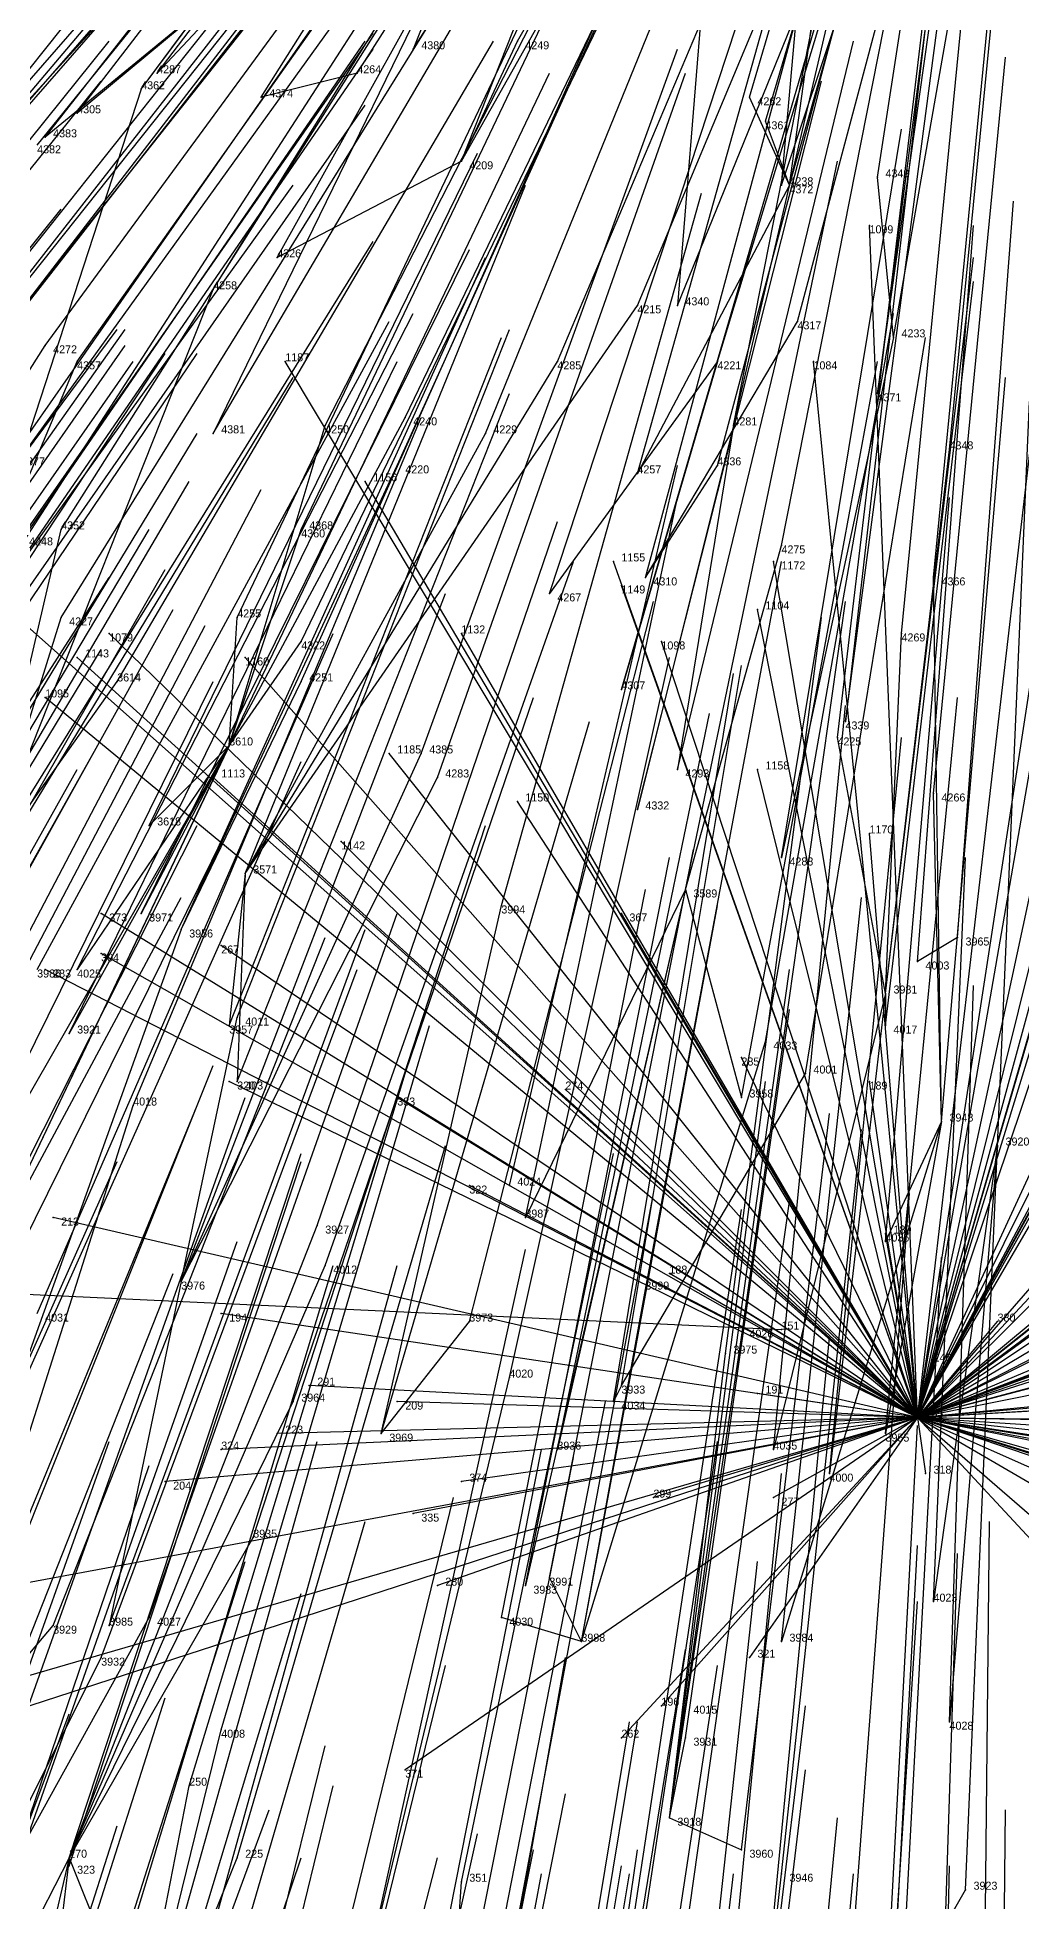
# Model space of a CAD drawing. Extents: x -0.5 to 0.59, y -0.5 to 0.58.
# Drawn here: x -0.131 to -0.008, y -0.3725 to -0.1395 of the extents above; entities that cross this region are included whole.
import ezdxf

# ---------------------------------------------------------------- set-up
doc = ezdxf.new("R2010")
doc.units = 0
for name, color, linetype in [('Facilities', 3, 'CONTINUOUS'), ('Facilities_lines', 3, 'CONTINUOUS'), ('Normals', 1, 'CONTINUOUS'), ('Source_points', 5, 'CONTINUOUS'), ('Text', 3, 'CONTINUOUS')]:
    doc.layers.add(name, color=color, linetype=linetype)

msp = doc.modelspace()

# ---------------------------------------------------------------- linework, layer by layer
at = {"layer": 'Facilities', "color": 3}
for p in [(-0.091, -0.144, -0.426), (-0.118, -0.146, -0.469), (-0.078, -0.155, -0.434), (-0.038, -0.158, -0.407), (-0.037, -0.158, -0.406), (-0.024, -0.177, -0.446), (-0.046, -0.18, -0.466), (-0.044, -0.188, -0.483), (-0.055, -0.207, -0.537), (-0.107, -0.228, -0.629), (-0.105, -0.244, -0.663), (-0.05, -0.246, -0.628), (-0.113, -0.251, -0.689), (-0.016, -0.252, -0.631), (-0.025, -0.259, -0.65), (-0.018, -0.275, -0.688), (-0.011, -0.278, -0.695), (-0.072, -0.283, -0.729), (-0.113, -0.295, -0.791), (-0.058, -0.308, -0.785), (-0.021, -0.312, -1.25), (-0.088, -0.314, -0.815), (-0.063, -0.34, -0.864), (-0.052, -0.362, -0.916), (-0.127, -0.367, -0.97)]:
    msp.add_point(p, dxfattribs=at)
at = {"layer": 'Facilities_lines', "color": 3}
for p, q in [((-0.118, -0.146, -0.469), (-0.073, -0.085, -0.28)), ((-0.078, -0.155, -0.434), (-0.05, -0.084, -0.244)), ((-0.038, -0.158, -0.407), (-0.032, -0.09, -0.238)), ((-0.037, -0.158, -0.406), (-0.028, -0.093, -0.244)), ((-0.07, -0.109, -0.324), (-0.109, -0.189, -0.544)), ((-0.073, -0.113, -0.337), (-0.084, -0.141, -0.409)), ((-0.044, -0.188, -0.483), (-0.03, -0.117, -0.301)), ((-0.047, -0.124, -0.33), (-0.051, -0.173, -0.451)), ((-0.102, -0.129, -0.412), (-0.13, -0.152, -0.499)), ((-0.102, -0.129, -0.412), (-0.126, -0.149, -0.488)), ((-0.102, -0.129, -0.412), (-0.116, -0.144, -0.463)), ((-0.17, -0.191, -0.638), (-0.126, -0.136, -0.462)), ((-0.02, -0.138, -0.35), (-0.03, -0.225, -0.568)), ((-0.02, -0.138, -0.35), (-0.026, -0.184, -0.465)), ((-0.078, -0.155, -0.434), (-0.071, -0.14, -0.392)), ((-0.091, -0.144, -0.426), (-0.103, -0.147, -0.448)), ((-0.118, -0.146, -0.469), (-0.133, -0.192, -0.585)), ((-0.037, -0.158, -0.406), (-0.042, -0.147, -0.383)), ((-0.037, -0.158, -0.406), (-0.04, -0.15, -0.389)), ((-0.078, -0.155, -0.434), (-0.101, -0.167, -0.487)), ((-0.037, -0.158, -0.406), (-0.056, -0.194, -0.504)), ((-0.024, -0.177, -0.446), (-0.026, -0.157, -0.397)), ((-0.021, -0.312, -1.25), (0.031, -0.157, -1.25)), ((-0.021, -0.312, -1.25), (-0.027, -0.163, -1.25)), ((-0.021, -0.312, -1.25), (0.025, -0.162, -1.25)), ((-0.021, -0.312, -1.25), (-0.004, -0.166, -1.25)), ((-0.021, -0.312, -1.25), (0.063, -0.168, -1.25)), ((-0.138, -0.244, -0.7), (-0.109, -0.171, -0.507)), ((-0.105, -0.244, -0.663), (-0.056, -0.173, -0.455)), ((-0.021, -0.312, -1.25), (0.053, -0.173, -1.25)), ((-0.055, -0.207, -0.537), (-0.036, -0.175, -0.447)), ((-0.024, -0.177, -0.446), (-0.038, -0.242, -0.614)), ((-0.021, -0.312, -1.25), (0.013, -0.175, -1.25)), ((-0.021, -0.312, -1.25), (0.013, -0.175, -1.25)), ((-0.021, -0.312, -1.25), (0.008, -0.177, -1.25)), ((-0.021, -0.312, -1.25), (0.046, -0.177, -1.25)), ((-0.176, -0.25, -0.764), (-0.13, -0.178, -0.551)), ((-0.142, -0.218, -0.65), (-0.126, -0.18, -0.55)), ((-0.105, -0.244, -0.663), (-0.066, -0.18, -0.48)), ((-0.021, -0.312, -1.25), (-0.1, -0.18, -1.25)), ((-0.046, -0.18, -0.466), (-0.067, -0.209, -0.549)), ((-0.046, -0.18, -0.466), (-0.058, -0.221, -0.571)), ((-0.021, -0.312, -1.25), (-0.034, -0.18, -1.25)), ((-0.021, -0.312, -1.25), (0.001, -0.185, -1.25)), ((-0.107, -0.228, -0.629), (-0.085, -0.187, -0.514)), ((-0.107, -0.228, -0.629), (-0.095, -0.188, -0.527)), ((-0.044, -0.188, -0.483), (-0.056, -0.236, -0.605)), ((-0.044, -0.188, -0.483), (-0.051, -0.231, -0.591)), ((-0.021, -0.312, -1.25), (0.013, -0.187, -1.25)), ((-0.021, -0.312, -1.25), (0.015, -0.188, -1.25)), ((-0.105, -0.244, -0.663), (-0.075, -0.189, -0.507)), ((-0.025, -0.259, -0.65), (-0.017, -0.191, -0.479)), ((-0.113, -0.251, -0.689), (-0.086, -0.193, -0.529)), ((-0.055, -0.207, -0.537), (-0.046, -0.193, -0.496)), ((-0.021, -0.312, -1.25), (0.014, -0.192, -1.25)), ((-0.021, -0.312, -1.25), (-0.09, -0.195, -1.25)), ((-0.021, -0.312, -1.25), (0.045, -0.194, -1.25)), ((-0.021, -0.312, -1.25), (0.032, -0.197, -1.25)), ((-0.138, -0.244, -0.7), (-0.128, -0.201, -0.595)), ((-0.107, -0.228, -0.629), (-0.098, -0.201, -0.559)), ((-0.107, -0.228, -0.629), (-0.098, -0.201, -0.558)), ((-0.021, -0.312, -1.25), (-0.059, -0.205, -1.25)), ((-0.05, -0.246, -0.628), (-0.038, -0.203, -0.518)), ((-0.021, -0.312, -1.25), (-0.039, -0.205, -1.25)), ((-0.021, -0.312, -1.25), (0.072, -0.205, -1.25)), ((-0.018, -0.275, -0.688), (-0.019, -0.207, -0.521)), ((-0.021, -0.312, -1.25), (-0.138, -0.208, -1.25)), ((-0.021, -0.312, -1.25), (-0.058, -0.208, -1.25)), ((-0.021, -0.312, -1.25), (0.083, -0.208, -1.25)), ((-0.021, -0.312, -1.25), (-0.005, -0.208, -1.25)), ((-0.138, -0.244, -0.7), (-0.128, -0.212, -0.62)), ((-0.107, -0.228, -0.629), (-0.106, -0.212, -0.592)), ((-0.021, -0.312, -1.25), (-0.041, -0.211, -1.25)), ((-0.021, -0.312, -1.25), (-0.122, -0.214, -1.25)), ((-0.021, -0.312, -1.25), (-0.078, -0.214, -1.25)), ((-0.025, -0.259, -0.65), (-0.023, -0.214, -0.539)), ((-0.107, -0.228, -0.629), (-0.098, -0.215, -0.592)), ((-0.021, -0.312, -1.25), (-0.053, -0.215, -1.25)), ((-0.021, -0.312, -1.25), (0.032, -0.215, -1.25)), ((-0.021, -0.312, -1.25), (-0.126, -0.217, -1.25)), ((-0.021, -0.312, -1.25), (-0.105, -0.217, -1.25)), ((-0.138, -0.244, -0.7), (-0.121, -0.22, -0.627)), ((-0.113, -0.251, -0.689), (-0.098, -0.22, -0.602)), ((-0.021, -0.312, -1.25), (0.093, -0.221, -1.25)), ((-0.021, -0.312, -1.25), (-0.13, -0.222, -1.25)), ((-0.021, -0.312, -1.25), (0.096, -0.225, -1.25)), ((-0.107, -0.228, -0.629), (-0.15, -0.303, -0.845)), ((-0.107, -0.228, -0.629), (-0.146, -0.31, -0.856)), ((-0.107, -0.228, -0.629), (-0.127, -0.264, -0.731)), ((-0.107, -0.228, -0.629), (-0.126, -0.256, -0.715)), ((-0.107, -0.228, -0.629), (-0.118, -0.249, -0.689)), ((-0.107, -0.228, -0.629), (-0.117, -0.238, -0.662)), ((-0.025, -0.259, -0.65), (-0.031, -0.227, -0.573)), ((-0.113, -0.295, -0.791), (-0.083, -0.229, -0.608)), ((-0.021, -0.312, -1.25), (-0.087, -0.229, -1.25)), ((-0.021, -0.312, -1.25), (0.093, -0.229, -1.25)), ((-0.113, -0.295, -0.791), (-0.081, -0.232, -0.614)), ((-0.021, -0.312, -1.25), (-0.109, -0.232, -1.25)), ((-0.021, -0.312, -1.25), (-0.041, -0.231, -1.25)), ((-0.021, -0.312, -1.25), (0.097, -0.233, -1.25)), ((-0.021, -0.312, -1.25), (-0.071, -0.235, -1.25)), ((-0.018, -0.275, -0.688), (-0.019, -0.234, -0.588)), ((-0.021, -0.312, -1.25), (0.08, -0.237, -1.25)), ((-0.021, -0.312, -1.25), (-0.027, -0.239, -1.25)), ((-0.021, -0.312, -1.25), (-0.093, -0.24, -1.25)), ((-0.105, -0.244, -0.663), (-0.107, -0.263, -0.71)), ((-0.105, -0.244, -0.663), (-0.106, -0.27, -0.726)), ((-0.05, -0.246, -0.628), (-0.07, -0.333, -0.851)), ((-0.05, -0.246, -0.628), (-0.07, -0.287, -0.739)), ((-0.05, -0.246, -0.628), (-0.066, -0.316, -0.807)), ((-0.05, -0.246, -0.628), (-0.043, -0.272, -0.687)), ((-0.021, -0.312, -1.25), (-0.123, -0.249, -1.25)), ((-0.088, -0.314, -0.815), (-0.073, -0.248, -0.647)), ((-0.021, -0.312, -1.25), (-0.058, -0.249, -1.25)), ((-0.021, -0.312, -1.25), (0.169, -0.247, -1.25)), ((-0.113, -0.251, -0.689), (-0.136, -0.315, -0.858)), ((-0.021, -0.312, -1.25), (-0.108, -0.253, -1.25)), ((-0.016, -0.252, -0.631), (-0.021, -0.255, -0.64)), ((-0.021, -0.312, -1.25), (-0.13, -0.256, -1.25)), ((-0.021, -0.312, -1.25), (-0.123, -0.254, -1.25)), ((-0.021, -0.312, -1.25), (0.085, -0.257, -1.25)), ((-0.025, -0.259, -0.65), (-0.039, -0.316, -0.795)), ((-0.025, -0.259, -0.65), (-0.032, -0.319, -0.802)), ((-0.025, -0.259, -0.65), (-0.025, -0.263, -0.66)), ((-0.021, -0.312, -1.25), (0.046, -0.259, -1.25)), ((-0.021, -0.312, -1.25), (0.083, -0.26, -1.25)), ((-0.113, -0.295, -0.791), (-0.106, -0.262, -0.707)), ((-0.021, -0.312, -1.25), (0.166, -0.263, -1.25)), ((-0.063, -0.34, -0.864), (-0.04, -0.265, -0.671)), ((-0.021, -0.312, -1.25), (0.106, -0.264, -1.25)), ((-0.021, -0.312, -1.25), (-0.043, -0.267, -1.25)), ((-0.021, -0.312, -1.25), (-0.107, -0.27, -1.25)), ((-0.058, -0.308, -0.785), (-0.035, -0.269, -0.677)), ((-0.021, -0.312, -1.25), (-0.027, -0.27, -1.25)), ((-0.021, -0.312, -1.25), (0.091, -0.269, -1.25)), ((-0.021, -0.312, -1.25), (0.019, -0.269, -1.25)), ((-0.021, -0.312, -1.25), (-0.086, -0.272, -1.25)), ((-0.021, -0.312, -1.25), (-0.065, -0.271, -1.25)), ((-0.021, -0.312, -1.25), (0.181, -0.271, -1.25)), ((-0.021, -0.312, -1.25), (0.104, -0.272, -1.25)), ((-0.146, -0.358, -0.968), (-0.119, -0.273, -0.744)), ((-0.018, -0.275, -0.688), (-0.038, -0.34, -0.855)), ((-0.018, -0.275, -0.688), (-0.025, -0.314, -0.788)), ((-0.018, -0.275, -0.688), (-0.025, -0.29, -0.727)), ((-0.021, -0.312, -1.25), (0.08, -0.275, -1.25)), ((-0.021, -0.312, -1.25), (-0.002, -0.277, -1.25)), ((-0.011, -0.278, -0.695), (-0.019, -0.335, -0.839)), ((-0.011, -0.278, -0.695), (-0.017, -0.35, -0.877)), ((-0.021, -0.312, -1.25), (0.031, -0.281, -1.25)), ((-0.021, -0.312, -1.25), (-0.077, -0.283, -1.25)), ((-0.021, -0.312, -1.25), (0.039, -0.282, -1.25)), ((-0.021, -0.312, -1.25), (-0.129, -0.287, -1.25)), ((-0.127, -0.367, -0.97), (-0.096, -0.288, -0.759)), ((-0.021, -0.312, -1.25), (0.038, -0.287, -1.25)), ((-0.021, -0.312, -1.25), (0.069, -0.288, -1.25)), ((-0.272, -0.29, -1.25), (-0.038, -0.301, -1.25)), ((-0.021, -0.312, -1.25), (-0.025, -0.289, -1.25)), ((-0.021, -0.312, -1.25), (0.22, -0.291, -1.25)), ((-0.127, -0.367, -0.97), (-0.095, -0.293, -0.77)), ((-0.021, -0.312, -1.25), (0.003, -0.292, -1.25)), ((-0.113, -0.295, -0.791), (-0.122, -0.338, -0.897)), ((-0.021, -0.312, -1.25), (-0.052, -0.294, -1.25)), ((-0.021, -0.312, -1.25), (0.153, -0.295, -1.25)), ((-0.063, -0.34, -0.864), (-0.055, -0.296, -0.752)), ((-0.021, -0.312, -1.25), (-0.108, -0.299, -1.25)), ((-0.088, -0.314, -0.815), (-0.077, -0.3, -0.774)), ((-0.021, -0.312, -1.25), (0.197, -0.299, -1.25)), ((-0.021, -0.312, -1.25), (-0.011, -0.3, -1.25)), ((-0.052, -0.362, -0.916), (-0.043, -0.302, -0.762)), ((-0.052, -0.362, -0.916), (-0.045, -0.304, -0.767)), ((-0.021, -0.312, -1.25), (0.128, -0.303, -1.25)), ((-0.021, -0.312, -1.25), (-0.019, -0.304, -1.25)), ((-0.09, -0.382, -0.98), (-0.072, -0.307, -0.789)), ((-0.021, -0.312, -1.25), (-0.097, -0.308, -1.25)), ((-0.058, -0.308, -0.785), (-0.059, -0.31, -0.79)), ((-0.021, -0.312, -1.25), (-0.041, -0.309, -1.25)), ((-0.021, -0.312, -1.25), (-0.145, -0.348, -1.25)), ((-0.021, -0.312, -1.25), (-0.135, -0.349, -1.25)), ((-0.021, -0.312, -1.25), (-0.134, -0.333, -1.25)), ((-0.127, -0.367, -0.97), (-0.099, -0.31, -0.813)), ((-0.021, -0.312, -1.25), (-0.115, -0.32, -1.25)), ((-0.021, -0.312, -1.25), (-0.108, -0.316, -1.25)), ((-0.021, -0.312, -1.25), (-0.101, -0.314, -1.25)), ((-0.021, -0.312, -1.25), (-0.086, -0.31, -1.25)), ((-0.021, -0.312, -1.25), (-0.085, -0.356, -1.25)), ((-0.021, -0.312, -1.25), (-0.084, -0.324, -1.25)), ((-0.021, -0.312, -1.25), (-0.081, -0.333, -1.25)), ((-0.021, -0.312, -1.25), (-0.078, -0.32, -1.25)), ((-0.021, -0.312, -1.25), (-0.058, -0.352, -1.25)), ((-0.021, -0.312, -1.25), (-0.054, -0.322, -1.25)), ((-0.021, -0.312, -1.25), (-0.053, -0.348, -1.25)), ((-0.021, -0.312, -1.25), (-0.042, -0.342, -1.25)), ((-0.021, -0.312, -1.25), (-0.039, -0.322, -1.25)), ((-0.021, -0.312, -1.25), (-0.02, -0.319, -1.25)), ((-0.021, -0.312, -1.25), (0.116, -0.314, -1.25)), ((-0.021, -0.312, -1.25), (0.034, -0.329, -1.25)), ((-0.021, -0.312, -1.25), (0.139, -0.366, -1.25)), ((-0.021, -0.312, -1.25), (0.129, -0.342, -1.25)), ((-0.021, -0.312, -1.25), (0.057, -0.317, -1.25)), ((-0.021, -0.312, -1.25), (0.184, -0.35, -1.25)), ((-0.021, -0.312, -1.25), (0.191, -0.335, -1.25)), ((-0.021, -0.312, -1.25), (0.127, -0.359, -1.25)), ((-0.021, -0.312, -1.25), (0.161, -0.314, -1.25)), ((-0.021, -0.312, -1.25), (0.101, -0.366, -1.25)), ((-0.021, -0.312, -1.25), (0.064, -0.325, -1.25)), ((-0.021, -0.312, -1.25), (0.053, -0.324, -1.25)), ((-0.021, -0.312, -1.25), (0.031, -0.368, -1.25)), ((-0.021, -0.312, -1.25), (0.034, -0.344, -1.25)), ((-0.021, -0.312, -1.25), (0.062, -0.384, -1.25)), ((-0.021, -0.312, -1.25), (0.046, -0.331, -1.25)), ((-0.127, -0.367, -0.97), (-0.104, -0.327, -0.857)), ((-0.063, -0.34, -0.864), (-0.067, -0.332, -0.847)), ((-0.153, -0.402, -1.076), (-0.117, -0.337, -0.892)), ((-0.063, -0.34, -0.864), (-0.073, -0.337, -0.862)), ((-0.146, -0.358, -0.968), (-0.129, -0.338, -0.905)), ((-0.153, -0.402, -1.076), (-0.123, -0.342, -0.91)), ((-0.052, -0.362, -0.916), (-0.05, -0.348, -0.879)), ((-0.121, -0.404, -1.055), (-0.108, -0.351, -0.919)), ((-0.052, -0.362, -0.916), (-0.05, -0.352, -0.89)), ((-0.121, -0.404, -1.055), (-0.112, -0.358, -0.938)), ((-0.052, -0.362, -0.916), (-0.043, -0.366, -0.922)), ((-0.127, -0.367, -0.97), (-0.147, -0.406, -1.078)), ((-0.127, -0.367, -0.97), (-0.143, -0.435, -1.145)), ((-0.127, -0.367, -0.97), (-0.133, -0.418, -1.096)), ((-0.127, -0.367, -0.97), (-0.121, -0.382, -1.001)), ((-0.127, -0.367, -0.97), (-0.127, -0.368, -0.973)), ((-0.121, -0.404, -1.055), (-0.106, -0.367, -0.955)), ((-0.083, -0.45, -1.144), (-0.078, -0.37, -0.944)), ((-0.046, -0.44, -1.105), (-0.038, -0.369, -0.928)), ((-0.023, -0.385, -0.963), (-0.015, -0.371, -0.928))]:
    msp.add_line(p, q, dxfattribs=at)
at = {"layer": 'Normals', "color": 1}
for p, q in [((-0.042, -0.147, -0.383), (-0.016, -0.058, -0.421)), ((-0.071, -0.14, -0.392), (-0.025, -0.059, -0.43)), ((-0.084, -0.141, -0.409), (-0.034, -0.062, -0.446)), ((-0.04, -0.15, -0.389), (-0.014, -0.062, -0.427)), ((-0.091, -0.144, -0.426), (-0.042, -0.067, -0.467)), ((-0.026, -0.157, -0.397), (-0.012, -0.066, -0.436)), ((-0.103, -0.147, -0.448), (-0.054, -0.069, -0.487)), ((-0.118, -0.146, -0.469), (-0.063, -0.072, -0.508)), ((-0.116, -0.144, -0.463), (-0.06, -0.07, -0.5)), ((-0.038, -0.158, -0.407), (-0.009, -0.071, -0.446)), ((-0.037, -0.158, -0.406), (-0.012, -0.07, -0.445)), ((-0.126, -0.149, -0.488), (-0.07, -0.076, -0.526)), ((-0.078, -0.155, -0.434), (-0.033, -0.075, -0.473)), ((-0.13, -0.152, -0.499), (-0.073, -0.079, -0.537)), ((-0.131, -0.153, -0.505), (-0.073, -0.081, -0.543)), ((-0.101, -0.167, -0.487), (-0.056, -0.086, -0.526)), ((-0.036, -0.175, -0.447), (-0.012, -0.085, -0.482)), ((-0.024, -0.177, -0.446), (-0.008, -0.086, -0.484)), ((-0.14, -0.156, -0.524), (-0.078, -0.088, -0.562)), ((-0.056, -0.173, -0.455), (-0.02, -0.087, -0.492)), ((-0.051, -0.173, -0.451), (-0.016, -0.087, -0.488)), ((-0.146, -0.161, -0.543), (-0.085, -0.091, -0.581)), ((-0.109, -0.171, -0.507), (-0.06, -0.092, -0.545)), ((-0.046, -0.18, -0.466), (-0.019, -0.091, -0.501)), ((-0.026, -0.184, -0.465), (-0.013, -0.092, -0.502)), ((-0.066, -0.18, -0.48), (-0.03, -0.095, -0.518)), ((-0.151, -0.169, -0.566), (-0.091, -0.098, -0.603)), ((-0.044, -0.188, -0.483), (-0.023, -0.098, -0.52)), ((-0.017, -0.191, -0.479), (-0.008, -0.099, -0.517)), ((-0.153, -0.172, -0.575), (-0.092, -0.102, -0.612)), ((-0.13, -0.178, -0.551), (-0.075, -0.103, -0.589)), ((-0.085, -0.187, -0.514), (-0.045, -0.104, -0.552)), ((-0.075, -0.189, -0.507), (-0.04, -0.103, -0.545)), ((-0.046, -0.193, -0.496), (-0.022, -0.103, -0.534)), ((-0.138, -0.18, -0.567), (-0.081, -0.106, -0.604)), ((-0.126, -0.18, -0.55), (-0.073, -0.105, -0.588)), ((-0.095, -0.188, -0.527), (-0.053, -0.106, -0.565)), ((-0.056, -0.194, -0.504), (-0.031, -0.105, -0.542)), ((-0.109, -0.189, -0.544), (-0.062, -0.109, -0.583)), ((-0.086, -0.193, -0.529), (-0.048, -0.109, -0.568)), ((-0.038, -0.203, -0.518), (-0.02, -0.112, -0.555)), ((-0.15, -0.189, -0.602), (-0.092, -0.116, -0.639)), ((-0.019, -0.207, -0.521), (-0.01, -0.115, -0.558)), ((-0.149, -0.191, -0.606), (-0.091, -0.118, -0.643)), ((-0.133, -0.192, -0.585), (-0.079, -0.117, -0.623)), ((-0.098, -0.201, -0.559), (-0.058, -0.117, -0.596)), ((-0.098, -0.201, -0.558), (-0.058, -0.117, -0.596)), ((-0.055, -0.207, -0.537), (-0.031, -0.118, -0.573)), ((-0.17, -0.191, -0.638), (-0.109, -0.121, -0.676)), ((-0.15, -0.192, -0.609), (-0.093, -0.119, -0.645)), ((-0.148, -0.193, -0.609), (-0.091, -0.12, -0.646)), ((-0.067, -0.209, -0.549), (-0.038, -0.121, -0.586)), ((-0.139, -0.199, -0.607), (-0.086, -0.123, -0.644)), ((-0.128, -0.201, -0.595), (-0.078, -0.122, -0.632)), ((-0.023, -0.214, -0.539), (-0.014, -0.122, -0.577)), ((-0.133, -0.203, -0.605), (-0.082, -0.124, -0.642)), ((-0.106, -0.212, -0.592), (-0.066, -0.128, -0.63)), ((-0.098, -0.215, -0.592), (-0.058, -0.132, -0.63)), ((-0.058, -0.221, -0.571), (-0.032, -0.132, -0.607)), ((-0.128, -0.212, -0.62), (-0.079, -0.133, -0.656)), ((-0.098, -0.22, -0.602), (-0.06, -0.135, -0.639)), ((-0.031, -0.227, -0.573), (-0.02, -0.135, -0.611)), ((-0.03, -0.225, -0.568), (-0.018, -0.134, -0.606)), ((-0.162, -0.21, -0.663), (-0.104, -0.137, -0.699)), ((-0.142, -0.215, -0.644), (-0.089, -0.139, -0.681)), ((-0.18, -0.212, -0.694), (-0.122, -0.14, -0.732)), ((-0.143, -0.217, -0.649), (-0.09, -0.14, -0.685)), ((-0.142, -0.218, -0.65), (-0.089, -0.141, -0.686)), ((-0.121, -0.22, -0.627), (-0.074, -0.14, -0.665)), ((-0.083, -0.229, -0.608), (-0.051, -0.141, -0.645)), ((-0.051, -0.231, -0.591), (-0.029, -0.14, -0.628)), ((-0.019, -0.234, -0.588), (-0.01, -0.142, -0.625)), ((-0.107, -0.228, -0.629), (-0.067, -0.144, -0.666)), ((-0.081, -0.232, -0.614), (-0.05, -0.144, -0.651)), ((-0.181, -0.217, -0.706), (-0.123, -0.145, -0.745)), ((-0.056, -0.236, -0.605), (-0.033, -0.145, -0.642)), ((-0.143, -0.224, -0.665), (-0.09, -0.148, -0.701)), ((-0.038, -0.242, -0.614), (-0.023, -0.151, -0.651)), ((-0.117, -0.238, -0.662), (-0.076, -0.154, -0.7)), ((-0.05, -0.246, -0.628), (-0.031, -0.155, -0.665)), ((-0.153, -0.233, -0.698), (-0.099, -0.158, -0.735)), ((-0.105, -0.244, -0.663), (-0.07, -0.158, -0.702)), ((-0.073, -0.248, -0.647), (-0.048, -0.159, -0.684)), ((-0.016, -0.252, -0.631), (-0.009, -0.16, -0.67)), ((-0.186, -0.233, -0.745), (-0.128, -0.161, -0.783)), ((-0.027, -0.163, -1.25), (-0.027, -0.163, -1.15)), ((-0.021, -0.255, -0.64), (-0.014, -0.163, -0.679)), ((-0.138, -0.244, -0.7), (-0.089, -0.165, -0.737)), ((-0.118, -0.249, -0.689), (-0.077, -0.166, -0.726)), ((-0.113, -0.251, -0.689), (-0.075, -0.167, -0.726)), ((-0.025, -0.259, -0.65), (-0.014, -0.167, -0.687)), ((-0.025, -0.263, -0.66), (-0.014, -0.17, -0.697)), ((-0.126, -0.256, -0.715), (-0.084, -0.174, -0.752)), ((-0.04, -0.265, -0.671), (-0.024, -0.174, -0.708)), ((-0.176, -0.25, -0.764), (-0.121, -0.176, -0.802)), ((-0.173, -0.251, -0.763), (-0.12, -0.176, -0.801)), ((-0.131, -0.256, -0.72), (-0.087, -0.175, -0.757)), ((-0.107, -0.263, -0.71), (-0.073, -0.177, -0.748)), ((-0.106, -0.262, -0.707), (-0.072, -0.176, -0.744)), ((-0.035, -0.269, -0.677), (-0.02, -0.177, -0.714)), ((-0.173, -0.254, -0.768), (-0.12, -0.178, -0.806)), ((-0.166, -0.256, -0.764), (-0.115, -0.179, -0.802)), ((-0.163, -0.256, -0.759), (-0.111, -0.179, -0.797)), ((-0.172, -0.256, -0.772), (-0.119, -0.18, -0.81)), ((-0.127, -0.264, -0.731), (-0.086, -0.18, -0.768)), ((-0.1, -0.18, -1.25), (-0.1, -0.18, -1.15)), ((-0.043, -0.272, -0.687), (-0.026, -0.18, -0.724)), ((-0.034, -0.18, -1.25), (-0.034, -0.18, -1.15)), ((-0.147, -0.261, -0.749), (-0.099, -0.182, -0.787)), ((-0.106, -0.27, -0.726), (-0.072, -0.184, -0.764)), ((-0.018, -0.275, -0.688), (-0.01, -0.182, -0.725)), ((-0.011, -0.278, -0.695), (-0.007, -0.185, -0.732)), ((-0.119, -0.273, -0.744), (-0.083, -0.187, -0.781)), ((-0.159, -0.268, -0.779), (-0.111, -0.189, -0.816)), ((-0.072, -0.283, -0.729), (-0.051, -0.193, -0.768)), ((-0.159, -0.275, -0.793), (-0.112, -0.195, -0.831)), ((-0.09, -0.195, -1.25), (-0.09, -0.195, -1.15)), ((-0.146, -0.278, -0.785), (-0.103, -0.196, -0.822)), ((-0.07, -0.287, -0.739), (-0.051, -0.197, -0.777)), ((-0.025, -0.29, -0.727), (-0.017, -0.197, -0.765)), ((-0.096, -0.288, -0.759), (-0.066, -0.2, -0.796)), ((-0.164, -0.28, -0.812), (-0.117, -0.201, -0.851)), ((-0.095, -0.293, -0.77), (-0.064, -0.205, -0.807)), ((-0.059, -0.205, -1.25), (-0.059, -0.205, -1.15)), ((-0.055, -0.296, -0.752), (-0.038, -0.205, -0.789)), ((-0.039, -0.205, -1.25), (-0.039, -0.205, -1.15)), ((-0.172, -0.285, -0.832), (-0.122, -0.207, -0.869)), ((-0.161, -0.286, -0.821), (-0.115, -0.206, -0.859)), ((-0.113, -0.295, -0.791), (-0.08, -0.209, -0.828)), ((-0.058, -0.208, -1.25), (-0.058, -0.208, -1.15)), ((-0.159, -0.292, -0.83), (-0.114, -0.211, -0.868)), ((-0.077, -0.3, -0.774), (-0.054, -0.21, -0.812)), ((-0.045, -0.304, -0.767), (-0.033, -0.212, -0.805)), ((-0.043, -0.302, -0.762), (-0.03, -0.21, -0.8)), ((-0.041, -0.211, -1.25), (-0.041, -0.211, -1.15)), ((-0.153, -0.295, -0.832), (-0.11, -0.213, -0.87)), ((-0.131, -0.299, -0.816), (-0.094, -0.214, -0.854)), ((-0.122, -0.214, -1.25), (-0.122, -0.214, -1.15)), ((-0.078, -0.214, -1.25), (-0.078, -0.214, -1.15)), ((-0.171, -0.295, -0.853), (-0.123, -0.216, -0.89)), ((-0.053, -0.215, -1.25), (-0.053, -0.215, -1.15)), ((-0.126, -0.217, -1.25), (-0.126, -0.217, -1.15)), ((-0.105, -0.217, -1.25), (-0.105, -0.217, -1.15)), ((-0.072, -0.307, -0.789), (-0.052, -0.217, -0.827)), ((-0.059, -0.31, -0.79), (-0.044, -0.219, -0.828)), ((-0.058, -0.308, -0.785), (-0.043, -0.218, -0.823)), ((-0.15, -0.303, -0.845), (-0.109, -0.22, -0.882)), ((-0.13, -0.222, -1.25), (-0.13, -0.222, -1.15)), ((-0.099, -0.31, -0.813), (-0.069, -0.222, -0.85)), ((-0.039, -0.316, -0.795), (-0.03, -0.223, -0.832)), ((-0.025, -0.314, -0.788), (-0.016, -0.222, -0.826)), ((-0.146, -0.31, -0.856), (-0.106, -0.226, -0.892)), ((-0.088, -0.314, -0.815), (-0.062, -0.225, -0.852)), ((-0.066, -0.316, -0.807), (-0.047, -0.224, -0.843)), ((-0.032, -0.319, -0.802), (-0.023, -0.227, -0.84)), ((-0.17, -0.311, -0.885), (-0.124, -0.229, -0.92)), ((-0.136, -0.315, -0.858), (-0.098, -0.23, -0.895)), ((-0.087, -0.229, -1.25), (-0.087, -0.229, -1.15)), ((-0.172, -0.313, -0.892), (-0.126, -0.231, -0.927)), ((-0.109, -0.232, -1.25), (-0.109, -0.232, -1.15)), ((-0.041, -0.231, -1.25), (-0.041, -0.231, -1.15)), ((-0.071, -0.235, -1.25), (-0.071, -0.235, -1.15)), ((-0.147, -0.319, -0.879), (-0.106, -0.236, -0.916)), ((-0.153, -0.321, -0.888), (-0.111, -0.238, -0.925)), ((-0.104, -0.327, -0.857), (-0.075, -0.238, -0.894)), ((-0.027, -0.239, -1.25), (-0.027, -0.239, -1.15)), ((-0.093, -0.24, -1.25), (-0.093, -0.24, -1.15)), ((-0.07, -0.333, -0.851), (-0.052, -0.242, -0.887)), ((-0.067, -0.332, -0.847), (-0.049, -0.241, -0.884)), ((-0.019, -0.335, -0.839), (-0.015, -0.242, -0.876)), ((-0.073, -0.337, -0.862), (-0.055, -0.246, -0.899)), ((-0.157, -0.329, -0.912), (-0.113, -0.247, -0.948)), ((-0.123, -0.249, -1.25), (-0.123, -0.249, -1.15)), ((-0.117, -0.337, -0.892), (-0.086, -0.249, -0.929)), ((-0.063, -0.34, -0.864), (-0.046, -0.248, -0.901)), ((-0.058, -0.249, -1.25), (-0.058, -0.249, -1.15)), ((-0.038, -0.34, -0.855), (-0.028, -0.247, -0.891)), ((-0.122, -0.338, -0.897), (-0.09, -0.251, -0.935)), ((-0.129, -0.338, -0.905), (-0.095, -0.252, -0.942)), ((-0.108, -0.253, -1.25), (-0.108, -0.253, -1.15)), ((-0.13, -0.256, -1.25), (-0.13, -0.256, -1.15)), ((-0.123, -0.254, -1.25), (-0.123, -0.254, -1.15)), ((-0.123, -0.342, -0.91), (-0.091, -0.256, -0.948)), ((-0.05, -0.348, -0.879), (-0.037, -0.256, -0.917)), ((-0.017, -0.35, -0.877), (-0.014, -0.258, -0.914)), ((-0.108, -0.351, -0.919), (-0.082, -0.263, -0.957)), ((-0.05, -0.352, -0.89), (-0.037, -0.261, -0.928)), ((-0.043, -0.267, -1.25), (-0.043, -0.267, -1.15)), ((-0.143, -0.353, -0.954), (-0.109, -0.268, -0.992)), ((-0.112, -0.358, -0.938), (-0.085, -0.269, -0.975)), ((-0.107, -0.27, -1.25), (-0.107, -0.27, -1.15)), ((-0.052, -0.362, -0.916), (-0.04, -0.27, -0.952)), ((-0.027, -0.27, -1.25), (-0.027, -0.27, -1.15)), ((-0.136, -0.359, -0.96), (-0.105, -0.272, -0.998)), ((-0.086, -0.272, -1.25), (-0.086, -0.272, -1.15)), ((-0.065, -0.271, -1.25), (-0.065, -0.271, -1.15)), ((-0.146, -0.358, -0.968), (-0.111, -0.273, -1.005)), ((-0.043, -0.366, -0.922), (-0.032, -0.274, -0.959)), ((-0.038, -0.369, -0.928), (-0.028, -0.276, -0.964)), ((-0.127, -0.367, -0.97), (-0.098, -0.279, -1.008)), ((-0.106, -0.367, -0.955), (-0.08, -0.278, -0.992)), ((-0.078, -0.37, -0.944), (-0.059, -0.279, -0.981)), ((-0.015, -0.371, -0.928), (-0.011, -0.278, -0.964)), ((-0.159, -0.365, -0.995), (-0.121, -0.28, -1.032)), ((-0.127, -0.368, -0.973), (-0.098, -0.28, -1.01)), ((-0.077, -0.283, -1.25), (-0.077, -0.283, -1.15)), ((-0.071, -0.375, -0.954), (-0.054, -0.284, -0.992)), ((-0.029, -0.377, -0.945), (-0.022, -0.284, -0.982)), ((-0.057, -0.378, -0.955), (-0.043, -0.286, -0.992)), ((-0.05, -0.377, -0.951), (-0.037, -0.285, -0.988)), ((-0.129, -0.287, -1.25), (-0.129, -0.287, -1.15)), ((-0.137, -0.378, -1.004), (-0.106, -0.29, -1.042)), ((-0.09, -0.382, -0.98), (-0.07, -0.291, -1.017)), ((-0.025, -0.289, -1.25), (-0.025, -0.289, -1.15)), ((-0.121, -0.382, -1.001), (-0.094, -0.293, -1.039)), ((-0.111, -0.383, -0.996), (-0.086, -0.293, -1.033)), ((-0.023, -0.385, -0.963), (-0.018, -0.292, -1)), ((-0.148, -0.38, -1.019), (-0.114, -0.294, -1.056)), ((-0.052, -0.294, -1.25), (-0.052, -0.294, -1.15)), ((-0.108, -0.299, -1.25), (-0.108, -0.299, -1.15)), ((-0.011, -0.3, -1.25), (-0.011, -0.3, -1.15)), ((-0.041, -0.395, -0.992), (-0.032, -0.302, -1.029)), ((-0.038, -0.301, -1.25), (-0.038, -0.301, -1.15)), ((-0.019, -0.304, -1.25), (-0.019, -0.304, -1.15)), ((-0.097, -0.308, -1.25), (-0.097, -0.308, -1.15)), ((-0.041, -0.309, -1.25), (-0.041, -0.309, -1.15)), ((-0.086, -0.31, -1.25), (-0.086, -0.31, -1.15)), ((-0.078, -0.402, -1.023), (-0.06, -0.31, -1.06)), ((-0.021, -0.312, -1.25), (-0.021, -0.312, -1.15)), ((-0.101, -0.314, -1.25), (-0.101, -0.314, -1.15)), ((-0.026, -0.406, -1.016), (-0.021, -0.313, -1.053)), ((-0.153, -0.402, -1.076), (-0.122, -0.315, -1.113)), ((-0.121, -0.404, -1.055), (-0.096, -0.315, -1.092)), ((-0.108, -0.316, -1.25), (-0.108, -0.316, -1.15)), ((-0.086, -0.407, -1.04), (-0.068, -0.316, -1.077)), ((-0.06, -0.407, -1.028), (-0.046, -0.315, -1.065)), ((-0.147, -0.406, -1.078), (-0.117, -0.318, -1.115)), ((-0.082, -0.408, -1.041), (-0.064, -0.317, -1.078)), ((-0.047, -0.411, -1.034), (-0.038, -0.319, -1.071)), ((-0.02, -0.319, -1.25), (-0.02, -0.319, -1.15)), ((-0.115, -0.32, -1.25), (-0.115, -0.32, -1.15)), ((-0.078, -0.32, -1.25), (-0.078, -0.32, -1.15)), ((-0.101, -0.412, -1.06), (-0.079, -0.322, -1.098)), ((-0.054, -0.322, -1.25), (-0.054, -0.322, -1.15)), ((-0.039, -0.322, -1.25), (-0.039, -0.322, -1.15)), ((-0.116, -0.414, -1.074), (-0.09, -0.325, -1.111)), ((-0.084, -0.324, -1.25), (-0.084, -0.324, -1.15)), ((-0.013, -0.418, -1.045), (-0.012, -0.325, -1.083)), ((-0.026, -0.421, -1.054), (-0.021, -0.328, -1.092)), ((-0.133, -0.418, -1.096), (-0.105, -0.33, -1.134)), ((-0.051, -0.422, -1.062), (-0.041, -0.33, -1.1)), ((-0.019, -0.421, -1.054), (-0.016, -0.329, -1.092)), ((-0.081, -0.333, -1.25), (-0.081, -0.333, -1.15)), ((-0.125, -0.423, -1.102), (-0.098, -0.334, -1.139)), ((-0.027, -0.427, -1.069), (-0.021, -0.335, -1.107)), ((-0.081, -0.433, -1.101), (-0.065, -0.342, -1.139)), ((-0.065, -0.433, -1.094), (-0.05, -0.341, -1.132)), ((-0.042, -0.342, -1.25), (-0.042, -0.342, -1.15)), ((-0.102, -0.433, -1.113), (-0.08, -0.343, -1.15)), ((-0.06, -0.435, -1.097), (-0.046, -0.343, -1.135)), ((-0.143, -0.435, -1.145), (-0.115, -0.347, -1.183)), ((-0.161, -0.44, -1.171), (-0.127, -0.349, -1.195)), ((-0.053, -0.348, -1.25), (-0.053, -0.348, -1.15)), ((-0.046, -0.44, -1.105), (-0.035, -0.348, -1.143)), ((-0.072, -0.441, -1.118), (-0.057, -0.35, -1.155)), ((-0.071, -0.441, -1.117), (-0.056, -0.35, -1.154)), ((-0.117, -0.442, -1.144), (-0.095, -0.353, -1.182)), ((-0.058, -0.352, -1.25), (-0.058, -0.352, -1.15)), ((-0.085, -0.356, -1.25), (-0.085, -0.356, -1.15)), ((-0.046, -0.448, -1.127), (-0.035, -0.356, -1.164)), ((-0.116, -0.448, -1.157), (-0.094, -0.358, -1.195)), ((-0.136, -0.453, -1.182), (-0.102, -0.361, -1.201)), ((-0.083, -0.45, -1.144), (-0.065, -0.359, -1.182)), ((-0.011, -0.454, -1.136), (-0.01, -0.361, -1.173)), ((-0.151, -0.457, -1.204), (-0.121, -0.363, -1.22)), ((-0.04, -0.454, -1.139), (-0.031, -0.362, -1.176)), ((-0.096, -0.455, -1.162), (-0.076, -0.364, -1.2)), ((-0.129, -0.459, -1.193), (-0.098, -0.367, -1.214)), ((-0.105, -0.46, -1.178), (-0.081, -0.367, -1.208)), ((-0.087, -0.457, -1.163), (-0.069, -0.366, -1.2)), ((-0.073, -0.459, -1.162), (-0.058, -0.368, -1.2)), ((-0.069, -0.457, -1.156), (-0.056, -0.366, -1.193)), ((-0.019, -0.463, -1.158), (-0.017, -0.368, -1.19)), ((-0.085, -0.46, -1.169), (-0.068, -0.369, -1.207)), ((-0.072, -0.46, -1.165), (-0.057, -0.369, -1.202)), ((-0.055, -0.461, -1.161), (-0.044, -0.369, -1.198)), ((-0.038, -0.463, -1.161), (-0.029, -0.369, -1.196))]:
    msp.add_line(p, q, dxfattribs=at)
at = {"layer": 'Source_points', "color": 5}
for p in [(-0.084, -0.141, -0.409), (-0.071, -0.14, -0.392), (-0.116, -0.144, -0.463), (-0.126, -0.149, -0.488), (-0.103, -0.147, -0.448), (-0.042, -0.147, -0.383), (-0.04, -0.15, -0.389), (-0.13, -0.152, -0.499), (-0.026, -0.157, -0.397), (-0.027, -0.163, -1.25), (-0.101, -0.167, -0.487), (-0.109, -0.171, -0.507), (-0.056, -0.173, -0.455), (-0.051, -0.173, -0.451), (-0.036, -0.175, -0.447), (-0.13, -0.178, -0.551), (-0.126, -0.18, -0.55), (-0.1, -0.18, -1.25), (-0.066, -0.18, -0.48), (-0.034, -0.18, -1.25), (-0.026, -0.184, -0.465), (-0.095, -0.188, -0.527), (-0.085, -0.187, -0.514), (-0.109, -0.189, -0.544), (-0.075, -0.189, -0.507), (-0.017, -0.191, -0.479), (-0.086, -0.193, -0.529), (-0.046, -0.193, -0.496), (-0.09, -0.195, -1.25), (-0.056, -0.194, -0.504), (-0.128, -0.201, -0.595), (-0.098, -0.201, -0.559), (-0.098, -0.201, -0.558), (-0.059, -0.205, -1.25), (-0.039, -0.205, -1.25), (-0.038, -0.203, -0.518), (-0.019, -0.207, -0.521), (-0.067, -0.209, -0.549), (-0.058, -0.208, -1.25), (-0.128, -0.212, -0.62), (-0.106, -0.212, -0.592), (-0.041, -0.211, -1.25), (-0.122, -0.214, -1.25), (-0.078, -0.214, -1.25), (-0.023, -0.214, -0.539), (-0.098, -0.215, -0.592), (-0.053, -0.215, -1.25), (-0.126, -0.217, -1.25), (-0.105, -0.217, -1.25), (-0.121, -0.22, -0.627), (-0.098, -0.22, -0.602), (-0.058, -0.221, -0.571), (-0.13, -0.222, -1.25), (-0.03, -0.225, -0.568), (-0.031, -0.227, -0.573), (-0.087, -0.229, -1.25), (-0.083, -0.229, -0.608), (-0.109, -0.232, -1.25), (-0.081, -0.232, -0.614), (-0.051, -0.231, -0.591), (-0.041, -0.231, -1.25), (-0.071, -0.235, -1.25), (-0.019, -0.234, -0.588), (-0.056, -0.236, -0.605), (-0.117, -0.238, -0.662), (-0.027, -0.239, -1.25), (-0.093, -0.24, -1.25), (-0.038, -0.242, -0.614), (-0.123, -0.249, -1.25), (-0.118, -0.249, -0.689), (-0.073, -0.248, -0.647), (-0.058, -0.249, -1.25), (-0.108, -0.253, -1.25), (-0.13, -0.256, -1.25), (-0.126, -0.256, -0.715), (-0.123, -0.254, -1.25), (-0.021, -0.255, -0.64), (-0.107, -0.263, -0.71), (-0.106, -0.262, -0.707), (-0.025, -0.263, -0.66), (-0.127, -0.264, -0.731), (-0.04, -0.265, -0.671), (-0.043, -0.267, -1.25), (-0.107, -0.27, -1.25), (-0.106, -0.27, -0.726), (-0.035, -0.269, -0.677), (-0.027, -0.27, -1.25), (-0.086, -0.272, -1.25), (-0.065, -0.271, -1.25), (-0.043, -0.272, -0.687), (-0.119, -0.273, -0.744), (-0.077, -0.283, -1.25), (-0.129, -0.287, -1.25), (-0.096, -0.288, -0.759), (-0.07, -0.287, -0.739), (-0.025, -0.289, -1.25), (-0.025, -0.29, -0.727), (-0.095, -0.293, -0.77), (-0.052, -0.294, -1.25), (-0.055, -0.296, -0.752), (-0.108, -0.299, -1.25), (-0.077, -0.3, -0.774), (-0.011, -0.3, -1.25), (-0.043, -0.302, -0.762), (-0.038, -0.301, -1.25), (-0.045, -0.304, -0.767), (-0.019, -0.304, -1.25), (-0.072, -0.307, -0.789), (-0.097, -0.308, -1.25), (-0.041, -0.309, -1.25), (-0.099, -0.31, -0.813), (-0.086, -0.31, -1.25), (-0.059, -0.31, -0.79), (-0.101, -0.314, -1.25), (-0.025, -0.314, -0.788), (-0.108, -0.316, -1.25), (-0.066, -0.316, -0.807), (-0.039, -0.316, -0.795), (-0.032, -0.319, -0.802), (-0.02, -0.319, -1.25), (-0.115, -0.32, -1.25), (-0.078, -0.32, -1.25), (-0.054, -0.322, -1.25), (-0.039, -0.322, -1.25), (-0.084, -0.324, -1.25), (-0.104, -0.327, -0.857), (-0.081, -0.333, -1.25), (-0.07, -0.333, -0.851), (-0.067, -0.332, -0.847), (-0.019, -0.335, -0.839), (-0.117, -0.337, -0.892), (-0.073, -0.337, -0.862), (-0.129, -0.338, -0.905), (-0.122, -0.338, -0.897), (-0.038, -0.34, -0.855), (-0.123, -0.342, -0.91), (-0.042, -0.342, -1.25), (-0.053, -0.348, -1.25), (-0.05, -0.348, -0.879), (-0.108, -0.351, -0.919), (-0.017, -0.35, -0.877), (-0.058, -0.352, -1.25), (-0.05, -0.352, -0.89), (-0.085, -0.356, -1.25), (-0.112, -0.358, -0.938), (-0.127, -0.368, -0.973), (-0.106, -0.367, -0.955), (-0.043, -0.366, -0.922), (-0.078, -0.37, -0.944), (-0.038, -0.369, -0.928), (-0.015, -0.371, -0.928)]:
    msp.add_point(p, dxfattribs=at)

# ---------------------------------------------------------------- texts
at = {"layer": 'Text', "color": 3}
for s, p in [('4380', (-0.083, -0.141, -0.409)), ('4249', (-0.07, -0.141, -0.392)), ('4287', (-0.116, -0.144, -0.463)), ('4264', (-0.091, -0.144, -0.426)), ('4362', (-0.118, -0.146, -0.469)), ('4374', (-0.102, -0.147, -0.448)), ('4305', (-0.126, -0.149, -0.488)), ('4262', (-0.041, -0.148, -0.383)), ('4383', (-0.129, -0.152, -0.499)), ('4361', (-0.04, -0.151, -0.389)), ('4382', (-0.131, -0.154, -0.505)), ('4209', (-0.077, -0.156, -0.434)), ('4349', (-0.025, -0.157, -0.397)), ('4238', (-0.037, -0.158, -0.406)), ('4372', (-0.037, -0.159, -0.407)), ('1099', (-0.027, -0.164, -1.25)), ('4326', (-0.101, -0.167, -0.487)), ('4258', (-0.109, -0.171, -0.507)), ('4340', (-0.05, -0.173, -0.451)), ('4215', (-0.056, -0.174, -0.455)), ('4317', (-0.036, -0.176, -0.447)), ('4233', (-0.023, -0.177, -0.446)), ('4272', (-0.129, -0.179, -0.551)), ('1187', (-0.1, -0.18, -1.25)), ('4357', (-0.126, -0.181, -0.55)), ('4285', (-0.066, -0.181, -0.48)), ('4221', (-0.046, -0.181, -0.466)), ('1084', (-0.034, -0.181, -1.25)), ('4371', (-0.026, -0.185, -0.465)), ('4381', (-0.108, -0.189, -0.544)), ('4250', (-0.095, -0.189, -0.527)), ('4240', (-0.084, -0.188, -0.514)), ('4229', (-0.074, -0.189, -0.507)), ('4281', (-0.044, -0.188, -0.483)), ('4348', (-0.017, -0.191, -0.479)), ('4377', (-0.133, -0.193, -0.585)), ('4220', (-0.085, -0.194, -0.529)), ('4257', (-0.056, -0.194, -0.504)), ('4336', (-0.046, -0.193, -0.496)), ('1156', (-0.089, -0.195, -1.25)), ('4352', (-0.128, -0.201, -0.595)), ('4368', (-0.097, -0.201, -0.558)), ('4248', (-0.132, -0.203, -0.605)), ('4360', (-0.098, -0.202, -0.559)), ('1155', (-0.058, -0.205, -1.25)), ('4275', (-0.038, -0.204, -0.518)), ('1172', (-0.038, -0.206, -1.25)), ('4310', (-0.054, -0.208, -0.537)), ('4366', (-0.018, -0.208, -0.521)), ('4267', (-0.066, -0.21, -0.549)), ('1149', (-0.058, -0.209, -1.25)), ('4227', (-0.127, -0.213, -0.62)), ('4255', (-0.106, -0.212, -0.592)), ('1104', (-0.04, -0.211, -1.25)), ('1079', (-0.122, -0.215, -1.25)), ('1132', (-0.078, -0.214, -1.25)), ('4269', (-0.023, -0.215, -0.539)), ('1143', (-0.125, -0.217, -1.25)), ('4322', (-0.098, -0.216, -0.592)), ('1098', (-0.053, -0.216, -1.25)), ('3614', (-0.121, -0.22, -0.627)), ('1160', (-0.105, -0.218, -1.25)), ('4251', (-0.097, -0.22, -0.602)), ('1095', (-0.13, -0.222, -1.25)), ('4307', (-0.058, -0.221, -0.571)), ('4339', (-0.03, -0.226, -0.568)), ('3610', (-0.107, -0.228, -0.629)), ('1185', (-0.086, -0.229, -1.25)), ('4385', (-0.082, -0.229, -0.608)), ('4225', (-0.031, -0.228, -0.573)), ('1158', (-0.04, -0.231, -1.25)), ('1113', (-0.108, -0.232, -1.25)), ('4283', (-0.08, -0.232, -0.614)), ('4293', (-0.05, -0.232, -0.591)), ('1150', (-0.07, -0.235, -1.25)), ('4332', (-0.055, -0.236, -0.605)), ('4266', (-0.018, -0.235, -0.588)), ('3618', (-0.116, -0.238, -0.662)), ('1142', (-0.093, -0.241, -1.25)), ('1170', (-0.027, -0.239, -1.25)), ('4288', (-0.037, -0.243, -0.614)), ('3571', (-0.104, -0.244, -0.663)), ('3589', (-0.049, -0.247, -0.628)), ('373', (-0.122, -0.25, -1.25)), ('3971', (-0.117, -0.25, -0.689)), ('3994', (-0.073, -0.249, -0.647)), ('367', (-0.057, -0.25, -1.25)), ('3956', (-0.112, -0.252, -0.689)), ('267', (-0.108, -0.254, -1.25)), ('3965', (-0.015, -0.253, -0.631)), ('3986', (-0.131, -0.257, -0.72)), ('283', (-0.129, -0.257, -1.25)), ('4025', (-0.126, -0.257, -0.715)), ('304', (-0.123, -0.255, -1.25)), ('4003', (-0.02, -0.256, -0.64)), ('3981', (-0.024, -0.259, -0.65)), ('3921', (-0.126, -0.264, -0.731)), ('3957', (-0.107, -0.264, -0.71)), ('4011', (-0.105, -0.263, -0.707)), ('4017', (-0.024, -0.264, -0.66)), ('4033', (-0.039, -0.266, -0.671)), ('285', (-0.043, -0.268, -1.25)), ('320', (-0.106, -0.271, -1.25)), ('4037', (-0.105, -0.271, -0.726)), ('274', (-0.065, -0.271, -1.25)), ('4001', (-0.034, -0.269, -0.677)), ('189', (-0.027, -0.271, -1.25)), ('4018', (-0.119, -0.273, -0.744)), ('333', (-0.086, -0.273, -1.25)), ('3958', (-0.042, -0.272, -0.687)), ('3948', (-0.017, -0.275, -0.688)), ('3920', (-0.01, -0.278, -0.695)), ('322', (-0.077, -0.284, -1.25)), ('4024', (-0.071, -0.283, -0.729)), ('3987', (-0.07, -0.287, -0.739)), ('213', (-0.128, -0.288, -1.25)), ('3927', (-0.095, -0.289, -0.759)), ('180', (-0.024, -0.289, -1.25)), ('4036', (-0.025, -0.29, -0.727)), ('4012', (-0.094, -0.294, -0.77)), ('188', (-0.052, -0.294, -1.25)), ('3976', (-0.113, -0.296, -0.791)), ('3999', (-0.055, -0.296, -0.752)), ('4031', (-0.13, -0.3, -0.816)), ('194', (-0.107, -0.3, -1.25)), ('3973', (-0.077, -0.3, -0.774)), ('151', (-0.038, -0.301, -1.25)), ('380', (-0.011, -0.3, -1.25)), ('4026', (-0.042, -0.302, -0.762)), ('3975', (-0.044, -0.304, -0.767)), ('246', (-0.019, -0.305, -1.25)), ('291', (-0.096, -0.308, -1.25)), ('4020', (-0.072, -0.307, -0.789)), ('3964', (-0.098, -0.31, -0.813)), ('3933', (-0.058, -0.309, -0.785)), ('191', (-0.04, -0.309, -1.25)), ('209', (-0.085, -0.311, -1.25)), ('4034', (-0.058, -0.311, -0.79)), ('165', (-0.02, -0.312, -1.25)), ('223', (-0.1, -0.314, -1.25)), ('3969', (-0.087, -0.315, -0.815)), ('3955', (-0.025, -0.315, -0.788)), ('324', (-0.108, -0.316, -1.25)), ('3936', (-0.066, -0.316, -0.807)), ('4035', (-0.039, -0.316, -0.795)), ('374', (-0.077, -0.32, -1.25)), ('4000', (-0.032, -0.32, -0.802)), ('318', (-0.019, -0.319, -1.25)), ('204', (-0.114, -0.321, -1.25)), ('299', (-0.054, -0.322, -1.25)), ('277', (-0.038, -0.323, -1.25)), ('3935', (-0.104, -0.327, -0.857)), ('335', (-0.083, -0.325, -1.25)), ('280', (-0.08, -0.333, -1.25)), ('3983', (-0.069, -0.334, -0.851)), ('3991', (-0.067, -0.333, -0.847)), ('4023', (-0.019, -0.335, -0.839)), ('3985', (-0.122, -0.338, -0.897)), ('4027', (-0.116, -0.338, -0.892)), ('4030', (-0.072, -0.338, -0.862)), ('3929', (-0.129, -0.339, -0.905)), ('3988', (-0.063, -0.34, -0.864)), ('3984', (-0.037, -0.34, -0.855)), ('3932', (-0.123, -0.343, -0.91)), ('321', (-0.041, -0.342, -1.25)), ('196', (-0.053, -0.348, -1.25)), ('4015', (-0.049, -0.349, -0.879)), ('4008', (-0.108, -0.352, -0.919)), ('262', (-0.058, -0.352, -1.25)), ('4028', (-0.017, -0.351, -0.877)), ('3931', (-0.049, -0.353, -0.89)), ('371', (-0.085, -0.357, -1.25)), ('250', (-0.112, -0.358, -0.938)), ('3918', (-0.051, -0.363, -0.916)), ('270', (-0.127, -0.367, -0.97)), ('323', (-0.126, -0.369, -0.973)), ('225', (-0.105, -0.367, -0.955)), ('3960', (-0.042, -0.367, -0.922)), ('351', (-0.077, -0.37, -0.944)), ('3946', (-0.037, -0.37, -0.928)), ('3923', (-0.014, -0.371, -0.928))]:
    msp.add_text(s, height=0.001, dxfattribs=at).set_placement(p)

doc.saveas('drawing.dxf')
